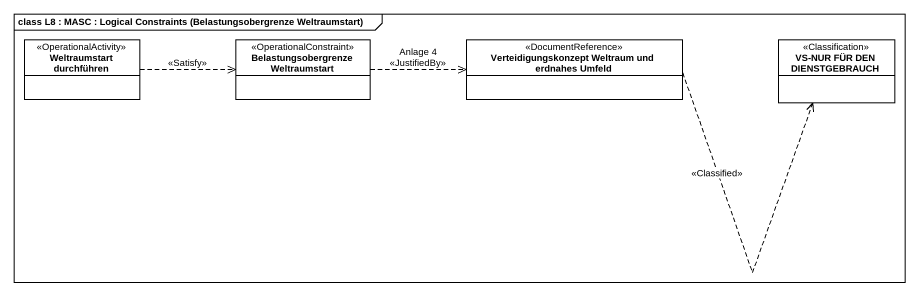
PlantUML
@startuml
mainframe class L8 : MASC : Logical Constraints (Belastungsobergrenze Weltraumstart)
hide circle
hide empty members
class "Weltraumstart durchführen" as Weltraumstart_durchführen <<OperationalActivity>>
class "Belastungsobergrenze Weltraumstart" as Belastungsobergrenze <<OperationalConstraint>>
class "Verteidigungskonzept Weltraum und erdnahes Umfeld" as Verteidigungskonzept <<DocumentReference>>
class "VS-NUR FÜR DEN DIENSTGEBRAUCH" as VS_NUR_FÜR_DEN <<Classification>>
Weltraumstart_durchführen .right.> Belastungsobergrenze : <<Satisfy>>
Belastungsobergrenze .right.> Verteidigungskonzept : Anlage 4\n<<JustifiedBy>>
Verteidigungskonzept .right.> VS_NUR_FÜR_DEN : <<Classified>>
@enduml
